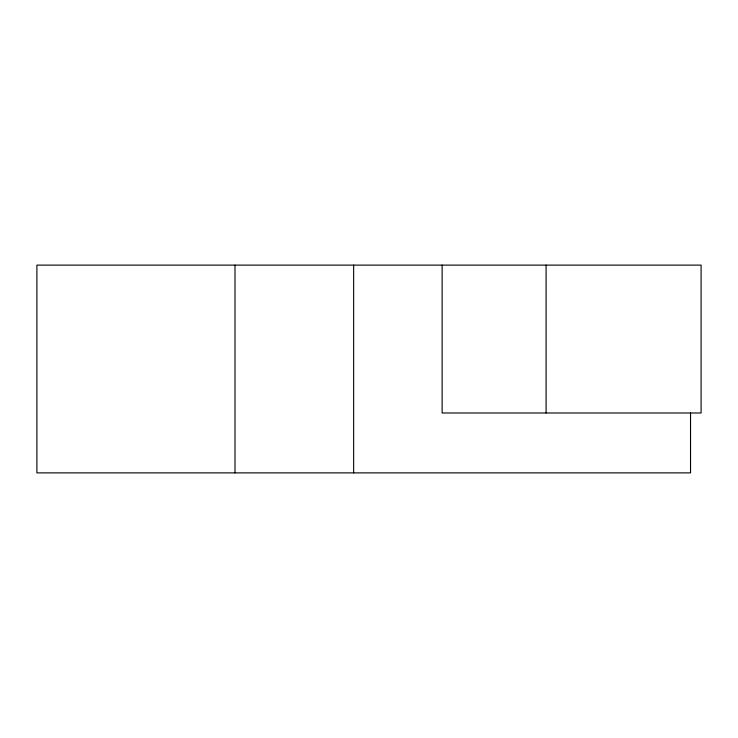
<?xml version="1.0" encoding="UTF-8"?>
<svg xmlns="http://www.w3.org/2000/svg" width="738" height="738" viewBox="0 0 738 738"><rect width="100%" height="100%" fill="white"/><g stroke="black" fill="none" stroke-linecap="round" stroke-linejoin="round"><path stroke-width="1.11" d="M690.537 412.985L690.537 472.883L36.9 472.883L36.9 265.117L701.1 265.117L701.1 412.985L442.127 412.985L442.127 265.117M546.092 265.117L546.092 412.985M353.64 265.117L353.64 472.883M234.998 265.117L234.998 472.883"/></g></svg>
